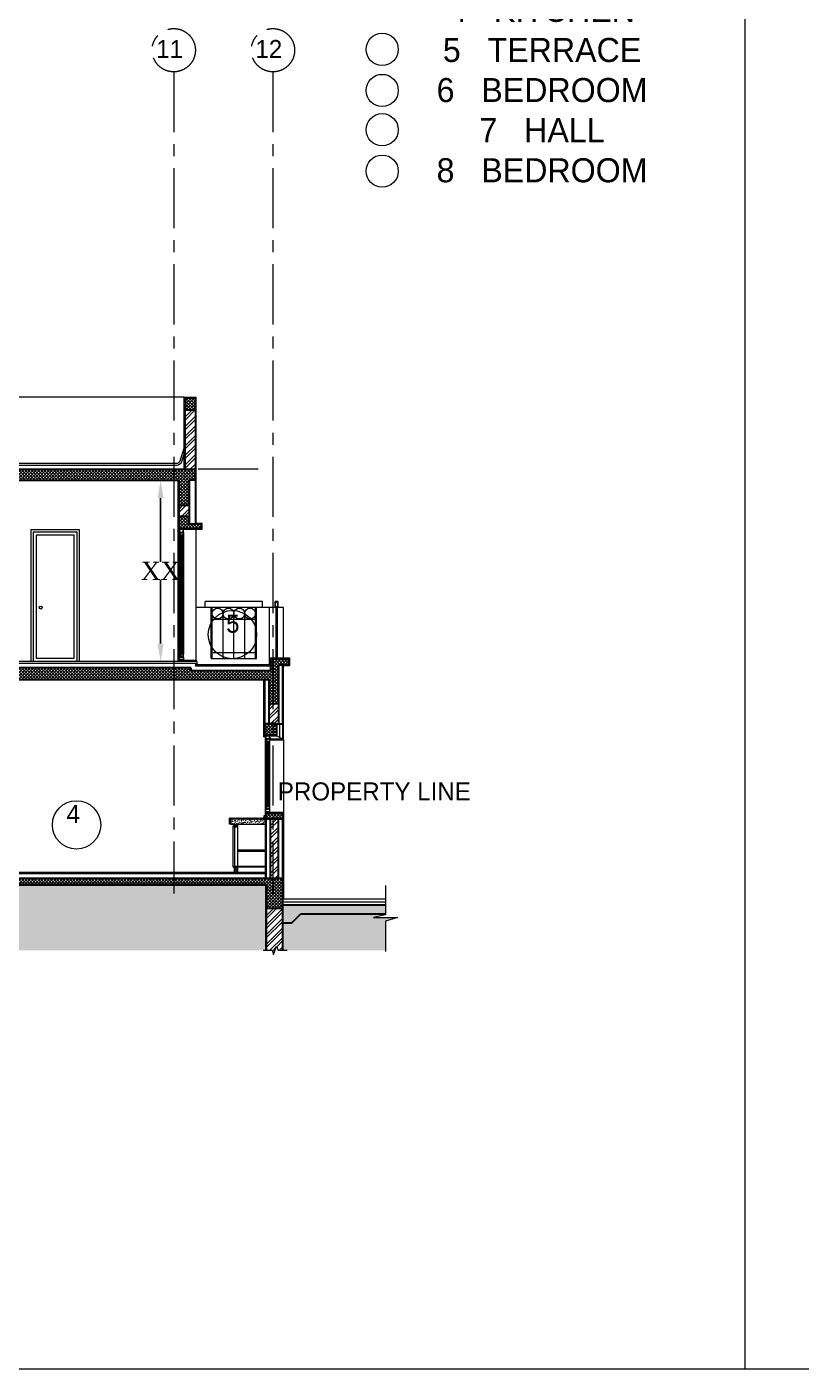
# Model space of a CAD drawing. Header units: millimetres. Extents: x -9083 to 924194, y -232449 to 321637.
# Drawn here: x 41810 to 48248, y -232449 to -221289 of the extents above; entities that cross this region are included whole.
import ezdxf

# ---------------------------------------------------------------- set-up
doc = ezdxf.new("R2010")
doc.units = ezdxf.units.MM
doc.header["$LTSCALE"] = 400
doc.header["$MEASUREMENT"] = 0
doc.header["$PDMODE"] = 3
doc.linetypes.add('CENTER', pattern=[2, 1.25, -0.25, 0.25, -0.25])
doc.linetypes.add('CENTERX2', pattern=[4, 2.5, -0.5, 0.5, -0.5])
doc.layers.get('Defpoints').update_dxf_attribs({"color": 8, "lineweight": 5})
doc.layers.add('AXIES', color=7, linetype='CENTER', lineweight=0, true_color=0x949596)
for name, color, linetype, lineweight in [('ELEVATION 04', 1, 'Continuous', 9), ('FINISH', 3, 'Continuous', 9), ('FURNITURE', 1, 'Continuous', 5), ('GENERAL TEXT', 4, 'Continuous', 5), ('HATCH', 15, 'Continuous', 0), ('LEVELS', 251, 'Continuous', 5), ('ROOMS DIMENSION', 3, 'Continuous', 5), ('STAIR', 1, 'Continuous', 5), ('WALL ELEVATION', 3, 'Continuous', 9), ('WALL PROPOSED', 255, 'Continuous', 30), ('WINDOWS', 5, 'Continuous', 5)]:
    doc.layers.add(name, color=color, linetype=linetype, lineweight=lineweight)
doc.styles.add('ROMAN', font='times.ttf')
doc.styles.get("Standard").update_dxf_attribs({"font": 'GOTHIC.TTF', "height": 220})
doc.dimstyles.new('ELEV DIM', dxfattribs={"dimtxt": 150, "dimasz": 150, "dimexe": 0.06, "dimexo": 0.06, "dimgap": 0.03, "dimtad": 1, "dimtih": 1, "dimtoh": 1, "dimdec": 0, "dimlfac": 0.1, "dimzin": 13, "dimdsep": 46, "dimtxsty": 'ROMAN', "dimcen": 0.09, "dimdle": 0.06, "dimse1": 1, "dimse2": 1, "dimclrd": 256, "dimclre": 256, "dimclrt": 3, "dimadec": 0, "dimazin": 0, "dimtfac": 1, "dimtdec": 0, "dimtix": 1, "dimtmove": 2, "dimatfit": 3, "dimfxl": 0.06, "dimtolj": 1, "dimtzin": 0, "dimarcsym": 0})
pattern_1 = [(45, (-70624.59, -379728.64), (-13.2582521, 13.2582521), []), (135, (-70624.59, -379728.64), (-13.2582521, -13.2582521), [])]
pattern_2 = [(45, (-70624.59, -379728.64), (-39.774756, 39.774756), []), (45, (-70598.074, -379728.64), (-39.774756, 39.774756), [])]

# ---------------------------------------------------------------- blocks, each defined once
blk = doc.blocks.new('A$C977231d2')
at = {"layer": 'Defpoints'}
blk.add_lwpolyline([(-120, 0), (-823, 0), (-823, 576), (-120, 576)], close=True, dxfattribs=at)
blk = doc.blocks.new('*D83')
at = {"layer": 'Defpoints', "color": 0, "transparency": 16777216}
for p in [(42922, -225057), (42922, -225057), (42613, -226567)]:
    blk.add_point(p, dxfattribs=at)
at = {"layer": 'ROOMS DIMENSION', "lineweight": -2, "transparency": 16777216}
for p, q in [((42922, -225207), (42922, -225737)), ((42922, -226417), (42922, -225887))]:
    blk.add_line(p, q, dxfattribs=at)
at = {"layer": 'ROOMS DIMENSION', "transparency": 16777216}
for points in [[(42897, -225207), (42947, -225207), (42922, -225057)], [(42897, -226417), (42947, -226417), (42922, -226567)]]:
    blk.add_solid(points, dxfattribs=at)
at = {"layer": 'ROOMS DIMENSION', "color": 3, "transparency": 16777216, "insert": (42922, -225812), "char_height": 150, "attachment_point": 5, "style": 'ROMAN'}
blk.add_mtext('\\A1;XX', dxfattribs=at)

msp = doc.modelspace()

# ---------------------------------------------------------------- hatches: boundary and pattern name
at = {"layer": 'HATCH', "lineweight": 0}
h = msp.add_hatch(dxfattribs=at)
h.set_pattern_fill('ANSI37', color=256, scale=150)
h.set_pattern_definition([(45, (37506.156, -227342.296), (-13.25825, 13.25825), []), (135, (37506.156, -227342.296), (-13.25825, -13.25825), [])])
h.paths.add_polyline_path([(37536.06831, -227292.06526), (37451.06831, -227292.06526), (37451.06831, -227392.06526), (37536.06831, -227392.06526)])
h.paths.add_polyline_path([(34386.06831, -226124.56526), (34301.06831, -226124.56526), (34301.06831, -226224.56526), (34386.06831, -226224.56526)])
h.paths.add_polyline_path([(35286.06831, -224374.56526), (35201.06831, -224374.56526), (35201.06831, -224474.56526), (35286.06831, -224474.56526)])
h.paths.add_polyline_path([(43211.06831, -224374.56526), (43126.06831, -224374.56526), (43126.06831, -224474.56526), (43211.06831, -224474.56526)])
h.paths.add_polyline_path([(43261.06831, -225424.56526), (43161.06831, -225424.56526), (43161.06831, -225359.56526), (43076.06831, -225359.56526), (43076.06831, -225459.56526), (43261.06831, -225459.56526)])
h.paths.add_polyline_path([(34301.06831, -226717.06526), (34351.06831, -226717.06526), (34351.06831, -226917.06526), (34436.06831, -226917.06526), (34436.06831, -226717.06526), (38551.06831, -226717.06526), (38551.06831, -226917.06526), (38636.06831, -226917.06526), (38636.06831, -226617.06526), (34301.06831, -226617.06526)])
h.paths.add_polyline_path([(39851.06831, -226717.06526), (43821.06831, -226717.06526), (43821.06831, -226917.06526), (43901.06831, -226917.06526), (43901.06831, -226592.06526), (43986.06831, -226592.06526), (43986.06831, -226542.06526), (43836.06831, -226542.06526), (43836.06831, -226642.06526), (43173.56831, -226642.06526), (43173.56831, -226617.06526), (39851.06831, -226617.06526)])
h.paths.add_polyline_path([(35201.06831, -225057.06526), (35251.06831, -225057.06526), (35251.06831, -225267.06526), (35336.06831, -225267.06526), (35336.06831, -225057.06526), (43076.06831, -225057.06526), (43076.06831, -225267.06526), (43161.06831, -225267.06526), (43161.06831, -225057.06526), (43211.06831, -225057.06526), (43211.06831, -224967.06526), (35201.06831, -224967.06526)])
h = msp.add_hatch(dxfattribs=at)
h.set_pattern_fill('ANSI32', color=256, scale=150)
h.set_pattern_definition(pattern_2)
h.paths.add_polyline_path([(43211.06831, -224474.56526), (43126.06831, -224474.56526), (43126.06831, -224967.06526), (43211.06831, -224967.06526)])
h.paths.add_polyline_path([(43076.06831, -225359.56526), (43161.06831, -225359.56526), (43161.06831, -225267.06526), (43076.06831, -225267.06526)])
h.paths.add_polyline_path([(35336.06831, -225267.06526), (35251.06831, -225267.06526), (35251.06831, -225424.56526), (35151.06831, -225424.56526), (35151.06831, -225459.56526), (35336.06831, -225459.56526)])
h.paths.add_polyline_path([(35286.06831, -224474.56526), (35201.06831, -224474.56526), (35201.06831, -224967.06526), (35286.06831, -224967.06526)])
h = msp.add_hatch(dxfattribs=at)
h.set_pattern_fill('ANSI32', color=256, scale=150)
h.set_pattern_definition(pattern_2)
h.paths.add_polyline_path([(43901.06831, -226917.06526), (43821.06831, -226917.06526), (43821.06831, -227084.56526), (43901.06831, -227084.56526)])
h = msp.add_hatch(dxfattribs=at)
h.set_pattern_fill('ANSI37', color=256, scale=150)
h.set_pattern_definition([(45, (34338.366, -228131.648), (-13.258252, 13.258252), []), (135, (34338.366, -228131.648), (-13.258252, -13.258252), [])])
h.paths.add_polyline_path([(34436.06831, -228099.56526), (34196.06831, -228099.56526), (34196.06831, -228149.56526), (34436.06831, -228149.56526)])
h.paths.add_polyline_path([(34436.06831, -227109.56526), (34351.06831, -227109.56526), (34351.06831, -227174.56526), (34251.06831, -227174.56526), (34251.06831, -227209.56526), (34436.06831, -227209.56526)])
h.paths.add_polyline_path([(34436.06831, -228417.06526), (37451.06831, -228417.06526), (37451.06831, -228617.06526), (37536.06831, -228617.06526), (37536.06831, -228417.06526), (38551.06831, -228417.06526), (38551.06831, -228617.06526), (38636.06831, -228617.06526), (38636.06831, -228417.06526), (40851.06831, -228417.06526), (40851.06831, -228617.06526), (40936.06831, -228617.06526), (40936.06831, -228417.06526), (40943.56831, -228417.06526), (43801.06831, -228417.06526), (43801.06831, -228617.06526), (43936.06831, -228617.06526), (43936.06831, -228367.06526), (34286.06831, -228367.06526), (34286.06831, -228617.06526), (34436.06831, -228617.06526)])
h = msp.add_hatch(dxfattribs=at)
h.set_pattern_fill('ANSI37', color=256, scale=150)
h.set_pattern_definition(pattern_1)
h.paths.add_polyline_path([(43786.06831, -227184.56526), (43886.06831, -227184.56526), (43886.06831, -227084.56526), (43786.06831, -227084.56526)])
h = msp.add_hatch(dxfattribs=at)
h.set_pattern_fill('ANSI32', color=256, scale=150)
h.set_pattern_definition([(45, (43903.48, -228735.614), (-39.7748, 39.7748), []), (45, (43929.994, -228735.614), (-39.7748, 39.7748), [])])
h.paths.add_polyline_path([(43936.06831, -228617.06526), (43801.03023, -228617.06526), (43801.03023, -228967.06526), (43848.95707, -228967.06526), (43861.45707, -229001.40873), (43886.45707, -228932.72179), (43898.95707, -228967.06526), (43936.06831, -228967.06526)])
h.paths.add_polyline_path([(43836.06831, -228367.06526), (43901.06831, -228367.06526), (43901.06831, -227874.56526), (43836.06831, -227874.56526)])
h = msp.add_hatch(dxfattribs=at)
h.set_pattern_fill('ANSI37', color=256, scale=150)
h.set_pattern_definition(pattern_1)
h.paths.add_polyline_path([(43936.06831, -227824.56526), (43801.06831, -227824.56526), (43801.06831, -227874.56526), (43936.06831, -227874.56526)])
h = msp.add_hatch(dxfattribs=at)
h.set_pattern_fill('EARTH', color=256, scale=250)
h.set_pattern_definition([(135, (22952.84, -228967.07), (-157.1545, 5e-14), [111.125, -111.125]), (135, (22923.38, -228996.53), (-157.1545, 5e-14), [111.125, -111.125]), (135, (22893.91, -229026), (-157.1545, 5e-14), [111.125, -111.125]), (225, (22874.27, -229026), (-5e-14, -157.1545), [111.125, -111.125]), (225, (22844.8, -228996.53), (-5e-14, -157.1545), [111.125, -111.125]), (225, (22815.33, -228967.07), (-5e-14, -157.1545), [111.125, -111.125])])
h.paths.add_polyline_path([(34443.56831, -228424.56526), (37443.56831, -228424.56526), (37443.56831, -228967.06526), (34443.56831, -228967.06526)])
h.paths.add_polyline_path([(37543.56831, -228967.06526), (38543.56831, -228967.06526), (38543.56831, -228424.56526), (37543.56831, -228424.56526)])
h.paths.add_polyline_path([(38643.56831, -228424.56526), (40843.56831, -228424.56526), (40843.56831, -228967.06526), (38643.56831, -228967.06526)])
h.paths.add_polyline_path([(40943.56831, -228967.06526), (43793.56831, -228967.06526), (43793.56831, -228424.56526), (40943.56831, -228424.56526)])
h.paths.add_polyline_path([(44791.41296, -228967.06526), (44791.41296, -228724.93961), (44891.68725, -228693.75008), (44691.13866, -228693.75008), (44791.41296, -228671.88866), (44791.41296, -228667.07079), (44086.06831, -228667.07079), (44011.06831, -228742.07079), (43936.06831, -228742.07079), (43936.06831, -228967.06526)])
h = msp.add_hatch(dxfattribs=at)
h.set_pattern_fill('AR-CONC', color=256, scale=5)
h.set_pattern_definition([(50, (-101364.05, -393578.907), (35.863009, -3.1376067), [3.75, -41.25]), (355, (-101364.05, -393578.907), (-6.9375667, 37.6096067), [3, -33]), (100.451444, (-101361.06, -393579.17), (28.9254423, 34.4719995), [3.1870096, -35.0571056]), (46.1842, (-101364.05, -393568.907), (53.3620665, -8.275964), [5.625, -61.875]), (96.635635, (-101359.603, -393569.597), (46.733097, 48.70593), [4.780517, -52.585688]), (351.184164, (-101364.05, -393568.907), (46.733097, 48.70593), [4.5, -49.5]), (21, (-101359.05, -393571.407), (29.8453526, -20.1309445), [3.75, -41.25]), (326, (-101359.05, -393571.407), (12.1657666, 36.257502), [3, -33]), (71.451445, (-101356.563, -393573.085), (42.011119, 16.1265576), [3.1870095, -35.0571056]), (37.5, (-101364.05, -393578.907), (0.6079928, 16.6446927), [0, -32.6, 0, -33.5, 0, -33.125]), (7.5, (-101364.05, -393578.907), (13.1534769, 19.7205856), [0, -19.1, 0, -31.85, 0, -12.625]), (327.5, (-101375.2, -393578.907), (26.6911218, -1.1277436), [0, -12.5, 0, -39, 0, -51.75]), (317.5, (-101380.2, -393578.907), (29.1593085, 5.005249), [0, -16.25, 0, -25.9, 0, -36.75])])
h.paths.add_polyline_path([(44791.41296, -228667.07079), (44791.41296, -228592.07079), (43936.06831, -228592.07079), (43936.06831, -228742.07079), (44011.06831, -228742.07079), (44086.06831, -228667.07079)])

# ---------------------------------------------------------------- linework, layer by layer
at = {"layer": 'AXIES', "linetype": 'CENTERX2', "lineweight": 0, "ltscale": 0.5}
for p, q in [((43031.19923, -221663.25237, -0.00048), (43031.19923, -228494.55744, -0.00048)), ((43856.19923, -221663.25237, -0.00048), (43856.19923, -228494.55744, -0.00048)), ((43733.4864, -224967.07079, 0.00192), (26711.54933, -224967.07079))]:
    msp.add_line(p, q, dxfattribs=at)
for centre in [(43031.19923, -221483.25237, -0.00048), (43856.19923, -221483.25237, -0.00048)]:
    msp.add_circle(centre, 180, dxfattribs=at)
at = {"layer": 'Defpoints'}
msp.add_lwpolyline([(24333.33333, -218974.20286), (47779.50929, -218974.20286), (47779.50929, -232449.41425), (24333.33333, -232449.41425)], close=True, dxfattribs=at)
at = {"layer": 'ELEVATION 04', "lineweight": 0}
for p, q in [((43118.56831, -224367.06526), (40292.81765, -224367.06526)), ((43293.56831, -226117.06526), (43293.56831, -226067.06526)), ((43768.56831, -226067.06526), (43293.56831, -226067.06526)), ((43768.56831, -226117.06526), (43768.56831, -226067.06526)), ((43943.56831, -226117.06526), (43218.56831, -226117.06526)), ((43343.56831, -226542.06526), (43343.56831, -226117.06526)), ((43718.56831, -226217.06526), (43343.56831, -226217.06526)), ((43351.06831, -226542.06526), (43351.06831, -226117.06526)), ((43441.06831, -226542.06526), (43441.06831, -226167.06526)), ((43531.06831, -226542.06526), (43531.06831, -226167.06526)), ((43621.06831, -226542.06526), (43621.06831, -226167.06526)), ((43711.06831, -226542.06526), (43711.06831, -226117.06526)), ((43718.56831, -226542.06526), (43718.56831, -226117.06526)), ((43828.56831, -226534.56526), (43828.56831, -226117.06526)), ((43943.56831, -226534.56526), (43943.56831, -226117.06526)), ((43343.56831, -226492.06526), (43718.56831, -226492.06526)), ((43343.56831, -226542.06526), (43718.56831, -226542.06526))]:
    msp.add_line(p, q, dxfattribs=at)
msp.add_lwpolyline([(41844.73511, -226567.06526), (41844.73511, -225467.06526), (42244.73511, -225467.06526), (42244.73511, -226567.06526)], dxfattribs=at)
for points in [[(41864.73511, -225487.06526), (42224.73511, -225487.06526), (42224.73511, -226567.06526), (41864.73511, -226567.06526)], [(41889.73511, -225512.06526), (42199.73511, -225512.06526), (42199.73511, -226542.06526), (41889.73511, -226542.06526)]]:
    msp.add_lwpolyline(points, close=True, dxfattribs=at)
for centre, radius in [((41925.81471, -226117.06526), 12.5), ((43396.06831, -226167.06526), 45), ((43486.06831, -226167.06526), 45), ((43576.06831, -226167.06526), 45), ((43666.06831, -226167.06526), 45)]:
    msp.add_circle(centre, radius, dxfattribs=at)
at = {"layer": 'FINISH', "lineweight": 0, "ltscale": 20}
for p, q in [((43118.56831, -224967.06526), (43118.56831, -224367.06526)), ((43118.56831, -224367.06526), (43218.56831, -224367.06526)), ((43218.56831, -225417.06526), (43218.56831, -224367.06526)), ((43218.56831, -225417.06526), (43218.56831, -224367.06526)), ((35355.07405, -224931.94753), (43057.06257, -224931.94753)), ((35358.27994, -224917.06526), (43053.85668, -224917.06526)), ((43068.56831, -225467.06526), (43068.56831, -225057.06526)), ((43268.56831, -225417.06526), (43218.56831, -225417.06526)), ((43268.56831, -225467.06526), (43268.56831, -225417.06526)), ((43268.56831, -225467.06526), (43068.56831, -225467.06526)), ((43898.56831, -226067.06526), (43873.56831, -226067.06526)), ((43873.56831, -226117.06526), (43873.56831, -226067.06526)), ((43898.56831, -226117.06526), (43898.56831, -226067.06526)), ((43898.56831, -226117.06526), (43873.56831, -226117.06526)), ((43881.06831, -226117.06526), (43881.06831, -226534.56526)), ((43891.06831, -226117.06526), (43891.06831, -226534.56526)), ((43070.99955, -226554.56526), (43216.06831, -226554.56526)), ((43828.56831, -226534.56526), (43993.56831, -226534.56526)), ((43828.56831, -226592.06526), (43828.56831, -226534.56526)), ((43993.56831, -226534.56526), (43993.56831, -226599.56526)), ((43223.56831, -226567.06526), (39936.06831, -226567.06526)), ((39936.06831, -226579.56526), (43211.06831, -226579.56526)), ((43063.49955, -226567.06526), (43063.49955, -226562.06526)), ((43211.06831, -226579.56526), (43211.06831, -226604.56526)), ((43836.06831, -226604.56526), (43211.06831, -226604.56526)), ((43223.56831, -226567.06526), (43223.56831, -226562.06526)), ((43223.56831, -226567.06526), (43223.56831, -226592.06526)), ((43836.06831, -226592.06526), (43223.56831, -226592.06526)), ((43943.56831, -226599.56526), (43993.56831, -226599.56526)), ((43943.56831, -227217.06526), (43943.56831, -226599.56526)), ((43778.56831, -226717.06526), (43778.56831, -227192.06526)), ((43936.06831, -227084.56526), (43936.06831, -227209.56526)), ((43793.56831, -227192.06526), (43778.56831, -227192.06526)), ((43828.56831, -227209.56526), (43936.06831, -227209.56526)), ((43838.56831, -227217.06526), (43943.56831, -227217.06526)), ((43886.06831, -227184.56526), (43936.06831, -227209.56526)), ((43793.56831, -228367.06526), (43793.56831, -227817.06526)), ((43793.56831, -227817.06526), (43943.56831, -227817.06526)), ((43943.56831, -227817.06526), (43943.56831, -228542.06526)), ((40936.06831, -228317.06526), (43793.56831, -228317.06526)), ((40936.06831, -228329.56526), (43793.56831, -228329.56526)), ((40943.56831, -228424.56526), (43793.56831, -228424.56526)), ((43793.56831, -228424.56526), (43793.56831, -228967.06526)), ((44791.41296, -228542.07079), (43936.06831, -228542.07079)), ((44791.41296, -228567.07079), (43936.06831, -228567.07079))]:
    msp.add_line(p, q, dxfattribs=at)
for points in [[(43053.85668, -224917.06526), (43053.85668, -224917.06526, 0.2839519344), (43085.15426, -224897.73246), (43118.56831, -224792.06526)], [(43057.06257, -224931.94753), (43057.06257, -224931.94753, 0.2739280342), (43099.13053, -224903.28503), (43118.56831, -224841.81577)]]:
    msp.add_lwpolyline(points, format="xyb", dxfattribs=at)
msp.add_lwpolyline([(43878.56831, -226072.06526), (43893.56831, -226072.06526), (43893.56831, -226112.06526), (43878.56831, -226112.06526)], close=True, dxfattribs=at)
for points in [[(43223.56831, -226567.06526), (43063.49955, -226567.06526)], [(43911.06831, -227084.56526), (43911.06831, -227197.06526)]]:
    msp.add_lwpolyline(points, dxfattribs=at)
for centre, start, end in [((43070.99955, -226562.06526), 90, 180), ((43216.06831, -226562.06526), 0, 90)]:
    msp.add_arc(centre, 7.5, start, end, dxfattribs=at)
at = {"layer": 'FURNITURE', "lineweight": 0}
for p, q in [((43495.18528, -227917.06526), (43495.18528, -227867.06526)), ((43495.18528, -227867.06526), (43771.06831, -227867.06526)), ((43505.18528, -227877.89642), (43495.18528, -227867.89642)), ((43505.18528, -227882.31584), (43495.18528, -227872.31584)), ((43505.18528, -227886.73526), (43495.18528, -227876.73526)), ((43505.18528, -227891.15468), (43495.18528, -227881.15468)), ((43505.18528, -227895.57409), (43495.18528, -227885.57409)), ((43505.18528, -227899.99351), (43495.18528, -227889.99351)), ((43505.18528, -227904.41293), (43495.18528, -227894.41293)), ((43508.77354, -227877.06526), (43498.77354, -227867.06526)), ((43513.19295, -227877.06526), (43503.19295, -227867.06526)), ((43504.05434, -227888.38121, 0), (43503.56831, -227888.19464, 0)), ((43504.05415, -227888.3811, 0), (43503.56831, -227888.7088, 0)), ((43505.18528, -227877.06526), (43505.18528, -227917.06526)), ((43793.56831, -227877.06526), (43505.18528, -227877.06526)), ((43505.49891, -227898.33399, 0), (43505.78797, -227896.76692, 0)), ((43506.8356, -227897.63045, 0), (43505.63037, -227896.19412, 0)), ((43517.61237, -227877.06526), (43507.61237, -227867.06526)), ((43510.3044, -227878.82543, 0), (43508.81011, -227878.95617, 0)), ((43508.96768, -227879.52918, 0), (43509.25674, -227877.96211, 0)), ((43510.30438, -227878.82565, 0), (43509.09915, -227877.38932, 0)), ((43522.03179, -227877.06526), (43512.03179, -227867.06526)), ((43526.45121, -227877.06526), (43516.45121, -227867.06526)), ((43518.97702, -227878.31574, 0), (43517.22656, -227877.6438, 0)), ((43517.89268, -227879.72514, 0), (43517.38577, -227878.21441, 0)), ((43518.97682, -227878.31563, 0), (43517.73327, -227879.15442, 0)), ((43520.28171, -227893.66292, 0), (43518.0583, -227894.00775, 0)), ((43518.22496, -227894.45331, 0), (43518.50117, -227892.07907, 0)), ((43520.28176, -227893.66313, 0), (43518.33455, -227891.63372, 0)), ((43530.87062, -227877.06526), (43520.87062, -227867.06526)), ((43524.76712, -227896.06143, 0), (43523.27283, -227896.19217, 0)), ((43525.0599, -227896.44449, 0), (43523.30944, -227895.77255, 0)), ((43523.43041, -227896.76517, 0), (43523.71948, -227895.1981, 0)), ((43523.97557, -227897.85389, 0), (43523.46866, -227896.34316, 0)), ((43524.7671, -227896.06165, 0), (43523.56188, -227894.62532, 0)), ((43525.05971, -227896.44438, 0), (43523.81615, -227897.28317, 0)), ((43535.29004, -227877.06526), (43525.29004, -227867.06526)), ((43528.23591, -227877.25663, 0), (43526.74162, -227877.38736, 0)), ((43526.89918, -227877.96036, 0), (43527.06429, -227877.06526, 0)), ((43528.23589, -227877.25685, 0), (43528.07512, -227877.06526, 0)), ((43539.70946, -227877.06526), (43529.70946, -227867.06526)), ((43544.12888, -227877.06526), (43534.12888, -227867.06526)), ((43539.98258, -227886.37902, 0), (43538.23212, -227885.70708, 0)), ((43538.89824, -227887.7884, 0), (43538.39133, -227886.27768, 0)), ((43548.54829, -227877.06526), (43538.54829, -227867.06526)), ((43539.98238, -227886.37891, 0), (43538.73883, -227887.2177, 0)), ((43542.69863, -227894.49263, 0), (43541.20434, -227894.62336, 0)), ((43541.36191, -227895.19635, 0), (43541.65098, -227893.62929, 0)), ((43542.69861, -227894.49285, 0), (43541.49338, -227893.05651, 0)), ((43552.96771, -227877.06526), (43542.96771, -227867.06526)), ((43546.96274, -227889.52494, 0), (43544.73932, -227889.86977, 0)), ((43544.90599, -227890.31532, 0), (43545.18219, -227887.94107, 0)), ((43546.96279, -227889.52515, 0), (43545.01557, -227887.49574, 0)), ((43557.38713, -227877.06526), (43547.38713, -227867.06526)), ((43561.80654, -227877.06526), (43551.80654, -227867.06526)), ((43553.82091, -227877.72292, 0), (43553.60024, -227877.06526, 0)), ((43553.79043, -227877.06526, 0), (43553.6615, -227877.15223, 0)), ((43566.22596, -227877.06526), (43556.22596, -227867.06526)), ((43560.63013, -227892.92383, 0), (43559.13584, -227893.05456, 0)), ((43560.98814, -227894.4423, 0), (43559.23767, -227893.77036, 0)), ((43559.29342, -227893.62754, 0), (43559.58248, -227892.06047, 0)), ((43559.90381, -227895.85167, 0), (43559.3969, -227894.34094, 0)), ((43560.63011, -227892.92404, 0), (43559.42488, -227891.48771, 0)), ((43560.98794, -227894.44219, 0), (43559.74439, -227895.28098, 0)), ((43570.64538, -227877.06526), (43560.64538, -227867.06526)), ((43575.0648, -227877.06526), (43565.0648, -227867.06526)), ((43579.48421, -227877.06526), (43569.48421, -227867.06526)), ((43573.64377, -227885.38697, 0), (43571.42035, -227885.7318, 0)), ((43571.58701, -227886.17733, 0), (43571.86321, -227883.80308, 0)), ((43573.64381, -227885.38718, 0), (43571.6966, -227883.35777, 0)), ((43583.90363, -227877.06526), (43573.90363, -227867.06526)), ((43575.91081, -227884.37683, 0), (43574.16035, -227883.70489, 0)), ((43574.82648, -227885.78618, 0), (43574.31957, -227884.27545, 0)), ((43575.91062, -227884.37672, 0), (43574.66706, -227885.2155, 0)), ((43578.56164, -227891.35502, 0), (43577.06735, -227891.48576, 0)), ((43577.22492, -227892.05872, 0), (43577.51398, -227890.49165, 0)), ((43578.56162, -227891.35524, 0), (43577.35639, -227889.91891, 0)), ((43588.32305, -227877.06526), (43578.32305, -227867.06526)), ((43592.74247, -227877.06526), (43582.74247, -227867.06526)), ((43597.16188, -227877.06526), (43587.16188, -227867.06526)), ((43601.5813, -227877.06526), (43591.5813, -227867.06526)), ((43596.49314, -227889.78622, 0), (43594.99885, -227889.91695, 0)), ((43595.15642, -227890.4899, 0), (43595.44549, -227888.92283, 0)), ((43596.91637, -227892.44011, 0), (43595.16591, -227891.76817, 0)), ((43596.49312, -227889.78644, 0), (43595.28789, -227888.3501, 0)), ((43595.83204, -227893.84945, 0), (43595.32513, -227892.33872, 0)), ((43596.91618, -227892.43999, 0), (43595.67262, -227893.27878, 0)), ((43606.00072, -227877.06526), (43596.00072, -227867.06526)), ((43600.32479, -227881.24899, 0), (43598.10137, -227881.59382, 0)), ((43598.26803, -227882.03934, 0), (43598.54424, -227879.66509, 0)), ((43600.32484, -227881.2492, 0), (43598.37763, -227879.21979, 0)), ((43610.42014, -227877.06526), (43600.42014, -227867.06526)), ((43614.83955, -227877.06526), (43604.83955, -227867.06526)), ((43619.25897, -227877.06526), (43609.25897, -227867.06526)), ((43611.83905, -227882.37463, 0), (43610.08859, -227881.70269, 0)), ((43610.75471, -227883.78396, 0), (43610.2478, -227882.27323, 0)), ((43611.83885, -227882.37452, 0), (43610.5953, -227883.21331, 0)), ((43614.42465, -227888.21742, 0), (43612.93036, -227888.34815, 0)), ((43613.08793, -227888.92108, 0), (43613.37699, -227887.35402, 0)), ((43614.42462, -227888.21763, 0), (43613.2194, -227886.7813, 0)), ((43623.67839, -227877.06526), (43613.67839, -227867.06526)), ((43628.09781, -227877.06526), (43618.09781, -227867.06526)), ((43632.51722, -227877.06526), (43622.51722, -227867.06526)), ((43627.00582, -227877.11102, 0), (43624.7824, -227877.45585, 0)), ((43624.94905, -227877.90134, 0), (43625.04632, -227877.06526, 0)), ((43636.93664, -227877.06526), (43626.93664, -227867.06526)), ((43627.00587, -227877.11123, 0), (43626.96176, -227877.06526, 0)), ((43632.35615, -227886.64861, 0), (43630.86186, -227886.77935, 0)), ((43631.01943, -227887.35227, 0), (43631.30849, -227885.7852, 0)), ((43632.84461, -227890.43791, 0), (43631.09415, -227889.76597, 0)), ((43632.35613, -227886.64883, 0), (43631.1509, -227885.2125, 0)), ((43631.76027, -227891.84722, 0), (43631.25337, -227890.33649, 0)), ((43641.35606, -227877.06526), (43631.35606, -227867.06526)), ((43632.84441, -227890.4378, 0), (43631.60086, -227891.27659, 0)), ((43645.77547, -227877.06526), (43635.77547, -227867.06526)), ((43650.19489, -227877.06526), (43640.19489, -227867.06526)), ((43654.61431, -227877.06526), (43644.61431, -227867.06526)), ((43647.76729, -227880.37244, 0), (43646.01682, -227879.7005, 0)), ((43646.68294, -227881.78174, 0), (43646.17604, -227880.27101, 0)), ((43647.76709, -227880.37233, 0), (43646.52353, -227881.21112, 0)), ((43650.28766, -227885.07981, 0), (43648.79336, -227885.21054, 0)), ((43648.95093, -227885.78345, 0), (43649.24, -227884.21638, 0)), ((43659.03373, -227877.06526), (43649.03373, -227867.06526)), ((43650.28763, -227885.08003, 0), (43649.08241, -227883.64369, 0)), ((43663.45314, -227877.06526), (43653.45314, -227867.06526)), ((43667.87256, -227877.06526), (43657.87256, -227867.06526)), ((43672.29198, -227877.06526), (43662.29198, -227867.06526)), ((43676.7114, -227877.06526), (43666.7114, -227867.06526)), ((43668.21916, -227883.51101, 0), (43666.72487, -227883.64174, 0)), ((43666.88244, -227884.21463, 0), (43667.1715, -227882.64756, 0)), ((43668.21914, -227883.51122, 0), (43667.01391, -227882.07489, 0)), ((43668.77285, -227888.43572, 0), (43667.02238, -227887.76378, 0)), ((43667.68851, -227889.845, 0), (43667.1816, -227888.33427, 0)), ((43668.77265, -227888.43561, 0), (43667.52909, -227889.2744, 0)), ((43681.13081, -227877.06526), (43671.13081, -227867.06526)), ((43674.99664, -227898.1163, 0), (43675.27285, -227895.74205, 0)), ((43677.05344, -227897.32622, 0), (43675.10623, -227895.2968, 0)), ((43685.55023, -227877.06526), (43675.55023, -227867.06526)), ((43689.96965, -227877.06526), (43679.96965, -227867.06526)), ((43683.69552, -227878.37025, 0), (43681.94506, -227877.69831, 0)), ((43682.61118, -227879.77952, 0), (43682.10427, -227878.26879, 0)), ((43683.69533, -227878.37014, 0), (43682.45177, -227879.20892, 0)), ((43694.38907, -227877.06526), (43684.38907, -227867.06526)), ((43686.15067, -227881.9422, 0), (43684.65637, -227882.07294, 0)), ((43684.81394, -227882.64581, 0), (43685.103, -227881.07875, 0)), ((43686.15064, -227881.94242, 0), (43684.94542, -227880.50609, 0)), ((43689.77841, -227896.499, 0), (43688.02794, -227895.82706, 0)), ((43688.69407, -227897.90826, 0), (43688.18717, -227896.39754, 0)), ((43689.77821, -227896.49889, 0), (43688.53465, -227897.33768, 0)), ((43698.80848, -227877.06526), (43688.80848, -227867.06526)), ((43703.2279, -227877.06526), (43693.2279, -227867.06526)), ((43707.64732, -227877.06526), (43697.64732, -227867.06526)), ((43703.73442, -227893.18803, 0), (43701.511, -227893.53286, 0)), ((43701.67767, -227893.97831, 0), (43701.95387, -227891.60406, 0)), ((43703.73447, -227893.18824, 0), (43701.78725, -227891.15883, 0)), ((43712.06674, -227877.06526), (43702.06674, -227867.06526)), ((43704.08217, -227880.3734, 0), (43702.58788, -227880.50413, 0)), ((43702.74544, -227881.077, 0), (43703.03451, -227879.50993, 0)), ((43704.08215, -227880.37362, 0), (43702.87692, -227878.93728, 0)), ((43704.70108, -227886.43352, 0), (43702.95062, -227885.76159, 0)), ((43703.61674, -227887.84278, 0), (43703.10983, -227886.33205, 0)), ((43704.70089, -227886.43341, 0), (43703.45733, -227887.2722, 0)), ((43716.48615, -227877.06526), (43706.48615, -227867.06526)), ((43720.90557, -227877.06526), (43710.90557, -227867.06526)), ((43725.32499, -227877.06526), (43715.32499, -227867.06526)), ((43717.20818, -227898.31298, 0), (43717.49724, -227896.74592, 0)), ((43718.54487, -227897.60962, 0), (43717.33964, -227896.17328, 0)), ((43718.53941, -227877.7773, 0), (43718.3005, -227877.06526, 0)), ((43718.58974, -227877.06526, 0), (43718.38001, -227877.20673, 0)), ((43729.74441, -227877.06526), (43719.74441, -227867.06526)), ((43722.01367, -227878.8046, 0), (43720.51938, -227878.93533, 0)), ((43720.67695, -227879.50818, 0), (43720.96601, -227877.94111, 0)), ((43722.01365, -227878.80481, 0), (43720.80843, -227877.36848, 0)), ((43725.70664, -227894.4968, 0), (43723.95618, -227893.82486, 0)), ((43724.62231, -227895.90604, 0), (43724.1154, -227894.39531, 0)), ((43734.16382, -227877.06526), (43724.16382, -227867.06526)), ((43725.70645, -227894.49669, 0), (43724.46289, -227895.33548, 0)), ((43730.41545, -227889.05006, 0), (43728.19203, -227889.39489, 0)), ((43728.35869, -227889.84031, 0), (43728.63489, -227887.46607, 0)), ((43730.41549, -227889.05027, 0), (43728.46828, -227887.02085, 0)), ((43738.58324, -227877.06526), (43728.58324, -227867.06526)), ((43743.00266, -227877.06526), (43733.00266, -227867.06526)), ((43736.4764, -227896.0406, 0), (43734.9821, -227896.17133, 0)), ((43735.13968, -227896.74417, 0), (43735.42875, -227895.1771, 0)), ((43736.47637, -227896.04081, 0), (43735.27115, -227894.60448, 0)), ((43747.42207, -227877.06526), (43737.42207, -227867.06526)), ((43739.94518, -227877.23579, 0), (43738.45089, -227877.36653, 0)), ((43738.60845, -227877.93936, 0), (43738.76969, -227877.06526, 0)), ((43740.62932, -227884.43133, 0), (43738.87885, -227883.75939, 0)), ((43739.54498, -227885.84056, 0), (43739.03807, -227884.32983, 0)), ((43740.62912, -227884.43122, 0), (43739.38556, -227885.27001, 0)), ((43739.94516, -227877.23601, 0), (43739.80188, -227877.06526, 0)), ((43751.84149, -227877.06526), (43741.84149, -227867.06526)), ((43756.26091, -227877.06526), (43746.26091, -227867.06526)), ((43760.68033, -227877.06526), (43750.68033, -227867.06526)), ((43754.4079, -227894.47179, 0), (43752.91361, -227894.60253, 0)), ((43753.07118, -227895.17535, 0), (43753.36025, -227893.60828, 0)), ((43754.40788, -227894.47201, 0), (43753.20265, -227893.03568, 0)), ((43757.09647, -227884.91208, 0), (43754.87305, -227885.25691, 0)), ((43755.03971, -227885.70232, 0), (43755.31592, -227883.32808, 0)), ((43765.09974, -227877.06526), (43755.09974, -227867.06526)), ((43757.09652, -227884.91229, 0), (43755.14931, -227882.88288, 0)), ((43769.51916, -227877.06526), (43759.51916, -227867.06526)), ((43761.63488, -227892.49461, 0), (43759.88441, -227891.82267, 0)), ((43760.55054, -227893.90382, 0), (43760.04363, -227892.39309, 0)), ((43761.63468, -227892.4945, 0), (43760.39112, -227893.33329, 0)), ((43773.93858, -227877.06526), (43763.93858, -227867.06526)), ((43778.358, -227877.06526), (43768.358, -227867.06526)), ((43772.33941, -227892.90299, 0), (43770.84511, -227893.03372, 0)), ((43771.00269, -227893.60653, 0), (43771.29175, -227892.03947, 0)), ((43772.33938, -227892.90321, 0), (43771.13416, -227891.46687, 0)), ((43782.77741, -227877.06526), (43772.67387, -227866.96172)), ((43776.55755, -227882.42914, 0), (43774.80709, -227881.7572, 0)), ((43775.47321, -227883.83834, 0), (43774.9663, -227882.32761, 0)), ((43776.55736, -227882.42903, 0), (43775.3138, -227883.26782, 0)), ((43787.19683, -227877.06526), (43776.12733, -227865.99576)), ((43791.61625, -227877.06526), (43778.87706, -227864.32607)), ((43793.56831, -227874.5979), (43781.0543, -227862.0839)), ((43783.7775, -227880.77411, 0), (43781.55408, -227881.11894, 0)), ((43781.72073, -227881.56433, 0), (43781.99694, -227879.19009, 0)), ((43783.77755, -227880.77432, 0), (43781.83033, -227878.7449, 0)), ((43793.56831, -227870.17849), (43782.65222, -227859.26239)), ((43793.56831, -227865.75907), (43783.51607, -227855.70683)), ((43783.56831, -227854.56526), (43783.56831, -227846.71828)), ((43783.56831, -227846.71828), (43793.56831, -227846.71828)), ((43793.56831, -227856.92023), (43783.56831, -227846.92023)), ((43793.56831, -227861.33965), (43783.56831, -227851.33965)), ((43793.56831, -227852.50082), (43787.78577, -227846.71828)), ((43790.27091, -227891.33419, 0), (43788.77662, -227891.46492, 0)), ((43788.93419, -227892.03771, 0), (43789.22325, -227890.47065, 0)), ((43790.27089, -227891.3344, 0), (43789.06566, -227889.89807, 0)), ((43793.56831, -227848.0814), (43792.20519, -227846.71828)), ((43793.56831, -227846.71828), (43793.56831, -227877.06526)), ((43505.18528, -227908.83235), (43495.18528, -227898.83235)), ((43505.18528, -227913.25176), (43495.18528, -227903.25176)), ((43504.57936, -227917.06526), (43495.18528, -227907.67118)), ((43500.15994, -227917.06526), (43495.18528, -227912.0906)), ((43495.74053, -227917.06526), (43495.18528, -227916.51002)), ((43535.18528, -227917.06526), (43495.18528, -227917.06526)), ((43505.18528, -227917.06526), (43793.56831, -227917.06526)), ((43506.83562, -227897.63024, 0), (43505.34133, -227897.76097, 0)), ((43510.13723, -227906.50996, 0), (43508.38676, -227905.83802, 0)), ((43509.0529, -227907.91937, 0), (43508.546, -227906.40864, 0)), ((43510.13703, -227906.50985, 0), (43508.89347, -227907.34864, 0)), ((43521.29834, -227914.86624, 0), (43519.80405, -227914.99697, 0)), ((43519.96164, -227915.56998, 0), (43520.25071, -227914.00291, 0)), ((43521.29832, -227914.86645, 0), (43520.09309, -227913.43012, 0)), ((43525.18528, -228277.06526), (43525.18528, -227932.06526)), ((43525.18528, -227932.06526), (43535.18528, -227932.06526)), ((43531.14279, -227914.57324, 0), (43529.39232, -227913.9013, 0)), ((43530.05847, -227915.98263, 0), (43529.55156, -227914.47191, 0)), ((43531.14259, -227914.57313, 0), (43529.89903, -227915.41192, 0)), ((43535.18528, -227942.06526), (43560.18528, -227917.06526)), ((43560.18528, -227942.06526), (43535.18528, -227917.06526)), ((43535.18528, -227917.06526), (43560.18528, -227917.06526)), ((43535.18528, -227942.06526), (43535.18528, -227917.06526)), ((43535.18528, -227932.06526), (43535.18528, -227917.06526)), ((43535.18528, -227932.06526), (43535.18528, -228277.06526)), ((43560.18528, -227942.06526), (43535.18528, -227942.06526)), ((43539.22985, -227913.29743, 0), (43537.73555, -227913.42817, 0)), ((43537.89315, -227914.00116, 0), (43538.18221, -227912.43409, 0)), ((43539.22982, -227913.29765, 0), (43538.0246, -227911.86132, 0)), ((43542.73599, -227917.06526, 0), (43541.7011, -227915.98668, 0)), ((43541.79407, -227917.06526, 0), (43541.86774, -227916.43201, 0)), ((43546.06546, -227904.50777, 0), (43544.315, -227903.83583, 0)), ((43544.98114, -227905.91715, 0), (43544.47423, -227904.40642, 0)), ((43546.06527, -227904.50766, 0), (43544.82171, -227905.34645, 0)), ((43557.16135, -227911.72863, 0), (43555.66706, -227911.85936, 0)), ((43555.82465, -227912.43234, 0), (43556.11371, -227910.86527, 0)), ((43557.16133, -227911.72885, 0), (43555.9561, -227910.29251, 0)), ((43560.18528, -227917.06526), (43560.18528, -227939.18057)), ((43560.18528, -227917.06526), (43560.18528, -227942.06526)), ((43560.18528, -227942.06526), (43560.18528, -228267.06526)), ((43567.07102, -227912.57105, 0), (43565.32056, -227911.89911, 0)), ((43565.9867, -227913.98041, 0), (43565.4798, -227912.46968, 0)), ((43567.07083, -227912.57094, 0), (43565.82727, -227913.40973, 0)), ((43570.32929, -227913.87791, 0), (43568.10587, -227914.22274, 0)), ((43568.27255, -227914.66827, 0), (43568.54876, -227912.29402, 0)), ((43570.32934, -227913.87812, 0), (43568.38212, -227911.84871, 0)), ((43575.09286, -227910.15983, 0), (43573.59856, -227910.29056, 0)), ((43573.75615, -227910.86352, 0), (43574.04522, -227909.29646, 0)), ((43575.09283, -227910.16004, 0), (43573.88761, -227908.72371, 0)), ((43581.9937, -227902.50558, 0), (43580.24323, -227901.83364, 0)), ((43580.90937, -227903.91493, 0), (43580.40246, -227902.4042, 0)), ((43581.9935, -227902.50547, 0), (43580.74995, -227903.34426, 0)), ((43593.02436, -227908.59102, 0), (43591.53007, -227908.72176, 0)), ((43591.68766, -227909.29471, 0), (43591.97672, -227907.72764, 0)), ((43593.02434, -227908.59124, 0), (43591.81911, -227907.15491, 0)), ((43597.01032, -227909.73993, 0), (43594.7869, -227910.08476, 0)), ((43594.95358, -227910.53027, 0), (43595.22978, -227908.15603, 0)), ((43597.01036, -227909.74014, 0), (43595.06315, -227907.71073, 0)), ((43602.99926, -227910.56886, 0), (43601.24879, -227909.89692, 0)), ((43601.91494, -227911.97819, 0), (43601.40803, -227910.46746, 0)), ((43602.99906, -227910.56875, 0), (43601.7555, -227911.40753, 0)), ((43610.95586, -227907.02222, 0), (43609.46157, -227907.15295, 0)), ((43609.61916, -227907.72589, 0), (43609.90822, -227906.15882, 0)), ((43610.95584, -227907.02244, 0), (43609.75061, -227905.5861, 0)), ((43617.92193, -227900.50338, 0), (43616.17147, -227899.83144, 0)), ((43616.83761, -227901.91271, 0), (43616.3307, -227900.40198, 0)), ((43617.92174, -227900.50327, 0), (43616.67818, -227901.34206, 0)), ((43623.69134, -227905.60196, 0), (43621.46792, -227905.94679, 0)), ((43621.6346, -227906.39228, 0), (43621.9108, -227904.01804, 0)), ((43623.69139, -227905.60217, 0), (43621.74418, -227903.57275, 0)), ((43628.88737, -227905.45342, 0), (43627.39308, -227905.58415, 0)), ((43627.55066, -227906.15707, 0), (43627.83973, -227904.59, 0)), ((43628.88735, -227905.45363, 0), (43627.68212, -227904.0173, 0)), ((43638.92749, -227908.56666, 0), (43637.17703, -227907.89472, 0)), ((43637.84317, -227909.97597, 0), (43637.33626, -227908.46524, 0)), ((43638.9273, -227908.56655, 0), (43637.68374, -227909.40534, 0)), ((43646.81887, -227903.88461, 0), (43645.32458, -227904.01535, 0)), ((43645.48217, -227904.58825, 0), (43645.77123, -227903.02119, 0)), ((43646.81885, -227903.88483, 0), (43645.61362, -227902.4485, 0)), ((43650.37237, -227901.46398, 0), (43648.14895, -227901.80881, 0)), ((43648.31562, -227902.25429, 0), (43648.59183, -227899.88005, 0)), ((43650.37241, -227901.46419, 0), (43648.4252, -227899.43478, 0)), ((43653.85017, -227898.50119, 0), (43652.09971, -227897.82925, 0)), ((43652.76584, -227899.91049, 0), (43652.25893, -227898.39976, 0)), ((43653.84997, -227898.50108, 0), (43652.60642, -227899.33987, 0)), ((43659.93305, -227916.62994, 0), (43658.18259, -227915.958, 0)), ((43658.52193, -227917.06526, 0), (43658.34183, -227916.5285, 0)), ((43659.93286, -227916.62983, 0), (43659.28731, -227917.06526, 0)), ((43664.75038, -227902.31581, 0), (43663.25609, -227902.44654, 0)), ((43663.41367, -227903.01944, 0), (43663.70273, -227901.45237, 0)), ((43664.75036, -227902.31603, 0), (43663.54513, -227900.87969, 0)), ((43674.85573, -227906.56447, 0), (43673.10527, -227905.89253, 0)), ((43673.77141, -227907.97375, 0), (43673.2645, -227906.46302, 0)), ((43674.85553, -227906.56436, 0), (43673.61198, -227907.40315, 0)), ((43677.05339, -227897.32601, 0), (43674.82998, -227897.67084, 0)), ((43682.68188, -227900.74701, 0), (43681.18759, -227900.87774, 0)), ((43681.34517, -227901.45062, 0), (43681.63424, -227899.88355, 0)), ((43682.68186, -227900.74722, 0), (43681.47663, -227899.31089, 0)), ((43695.86129, -227914.62775, 0), (43694.11083, -227913.95581, 0)), ((43694.77697, -227916.03701, 0), (43694.27006, -227914.52628, 0)), ((43695.86109, -227914.62764, 0), (43694.61754, -227915.46643, 0)), ((43696.37432, -227917.06526, 0), (43695.93935, -227916.54689, 0)), ((43700.61339, -227899.1782, 0), (43699.11909, -227899.30894, 0)), ((43699.27667, -227899.8818, 0), (43699.56574, -227898.31473, 0)), ((43700.61336, -227899.17842, 0), (43699.40814, -227897.74209, 0)), ((43710.78396, -227904.56228, 0), (43709.0335, -227903.89034, 0)), ((43709.69964, -227905.97153, 0), (43709.19273, -227904.4608, 0)), ((43710.78377, -227904.56217, 0), (43709.54021, -227905.40095, 0)), ((43715.07611, -227916.4142, 0), (43713.58182, -227916.54494, 0)), ((43713.7491, -227917.06526, 0), (43714.02847, -227915.55072, 0)), ((43715.07609, -227916.41442, 0), (43713.87086, -227914.97809, 0)), ((43718.54489, -227897.6094, 0), (43717.0506, -227897.74013, 0)), ((43726.64435, -227917.06526, 0), (43725.1538, -227915.51179, 0)), ((43725.19151, -227917.06526, 0), (43725.32044, -227915.95701, 0)), ((43731.78952, -227912.62555, 0), (43730.03906, -227911.95362, 0)), ((43730.70521, -227914.03479, 0), (43730.1983, -227912.52406, 0)), ((43731.78933, -227912.62544, 0), (43730.54577, -227913.46423, 0)), ((43733.00761, -227914.8454, 0), (43731.51332, -227914.97613, 0)), ((43731.67091, -227915.54897, 0), (43731.95998, -227913.98191, 0)), ((43733.00759, -227914.84562, 0), (43731.80236, -227913.40928, 0)), ((43746.7122, -227902.56008, 0), (43744.96174, -227901.88814, 0)), ((43745.62787, -227903.96931, 0), (43745.12097, -227902.45858, 0)), ((43746.712, -227902.55997, 0), (43745.46845, -227903.39876, 0)), ((43750.93912, -227913.2766, 0), (43749.44483, -227913.40733, 0)), ((43749.60242, -227913.98016, 0), (43749.89148, -227912.41309, 0)), ((43750.93909, -227913.27681, 0), (43749.73387, -227911.84048, 0)), ((43753.782, -227913.40302, 0), (43751.55858, -227913.74785, 0)), ((43751.72526, -227914.19326, 0), (43752.00146, -227911.81902, 0)), ((43753.78204, -227913.40323, 0), (43751.83483, -227911.37382, 0)), ((43767.71776, -227910.62336, 0), (43765.9673, -227909.95142, 0)), ((43766.63344, -227912.03257, 0), (43766.12653, -227910.52184, 0)), ((43767.71756, -227910.62325, 0), (43766.47401, -227911.46204, 0)), ((43768.87062, -227911.70779, 0), (43767.37633, -227911.83853, 0)), ((43767.53392, -227912.41134, 0), (43767.82298, -227910.84427, 0)), ((43768.8706, -227911.70801, 0), (43767.66537, -227910.27168, 0)), ((43780.46302, -227909.26505, 0), (43778.2396, -227909.60988, 0)), ((43778.40628, -227910.05527, 0), (43778.68248, -227907.68102, 0)), ((43780.46307, -227909.26526, 0), (43778.51586, -227907.23584, 0)), ((43782.64044, -227900.55789, 0), (43780.88997, -227899.88595, 0)), ((43781.55611, -227901.96708, 0), (43781.0492, -227900.45636, 0)), ((43782.64024, -227900.55778, 0), (43781.39668, -227901.39657, 0)), ((43786.80213, -227910.13899, 0), (43785.30783, -227910.26972, 0)), ((43785.46542, -227910.84252, 0), (43785.75449, -227909.27545, 0)), ((43786.8021, -227910.13921, 0), (43785.59688, -227908.70287, 0)), ((43564.53837, -228142.06526), (43564.53837, -228132.06526)), ((43564.53837, -228132.06526), (43793.56831, -228132.06526)), ((43564.53837, -228142.06526), (43793.56831, -228142.06526)), ((43535.18528, -228277.06526), (43525.18528, -228277.06526)), ((43535.18528, -228317.06526), (43535.18528, -228267.06526)), ((43535.18528, -228267.06526), (43560.18528, -228267.06526)), ((43535.18528, -228267.06526), (43560.18528, -228317.06526)), ((43535.18528, -228317.06526), (43557.69659, -228272.04265)), ((43535.18528, -228317.06526), (43535.18528, -228277.06526)), ((43560.18528, -228317.06526), (43535.18528, -228317.06526)), ((43548.49244, -228272.04265), (43548.49244, -228267.06526)), ((43548.49244, -228267.06526), (43793.56831, -228267.06526)), ((43548.49244, -228272.04265), (43793.56831, -228272.04265)), ((43560.18528, -228272.04265), (43560.18528, -228317.06526))]:
    msp.add_line(p, q, dxfattribs=at)
msp.add_arc((43771.06831, -227854.56526), 12.5, 270, 0, dxfattribs=at)
at = {"layer": 'GENERAL TEXT', "lineweight": 0}
for centre, radius in [((44764.30405, -221475.98004), 133.86804), ((44764.30405, -221817.63828), 133.86804), ((44764.30405, -222144.60664), 133.86804), ((44764.30405, -222488.77075), 133.86804), ((43519.30211, -226342.24324), 200.90072), ((42222.66496, -227923.8986), 200.90072)]:
    msp.add_circle(centre, radius, dxfattribs=at)
at = {"layer": 'LEVELS', "lineweight": 0, "ltscale": 800}
msp.add_lwpolyline([(44791.41296, -228428.86682), (44791.41296, -228671.88866), (44691.13866, -228693.75008), (44891.68725, -228693.75008), (44791.41296, -228724.93961), (44791.41296, -228976.193)], dxfattribs=at)
at = {"layer": 'STAIR', "color": 253, "lineweight": 0}
msp.add_lwpolyline([(43773.95707, -228967.06526), (43848.95707, -228967.06526), (43861.45707, -229001.40873), (43886.45707, -228932.72179), (43898.95707, -228967.06526), (43973.95707, -228967.06526)], dxfattribs=at)
at = {"layer": 'WALL ELEVATION', "linetype": 'Continuous', "lineweight": 0, "ltscale": 20}
for p, q in [((43068.56831, -226554.97026), (43068.56831, -225467.06526)), ((43218.56831, -226554.99419), (43218.56831, -225467.06526)), ((43943.56831, -227217.06526), (43943.56831, -227817.06526))]:
    msp.add_line(p, q, dxfattribs=at)
at = {"layer": 'WALL PROPOSED'}
for p, q in [((43126.06831, -224967.06526, -0.00192), (43126.06831, -224374.56526, -0.00192)), ((43126.06831, -224374.56526, -0.00192), (43211.06831, -224374.56526, -0.00192)), ((43211.06831, -224374.56526, -0.00192), (43211.06831, -225424.56526, -0.00192)), ((43126.06831, -224474.56526, -0.00192), (43211.06831, -224474.56526, -0.00192)), ((35201.06831, -224967.06526, -0.00192), (43211.06831, -224967.06526, -0.00192)), ((35336.06831, -225057.06526, -0.00192), (43076.06831, -225057.06526, -0.00192)), ((43076.06831, -225459.56526, -0.00192), (43076.06831, -225057.06526, -0.00192)), ((43161.06831, -225424.56526, -0.00192), (43161.06831, -225057.06526, -0.00192)), ((43211.06831, -225057.06526, -0.00192), (43161.06831, -225057.06526, -0.00192)), ((43076.06831, -225267.06526, -0.00192), (43161.06831, -225267.06526, -0.00192)), ((43161.06831, -225359.56526, -0.00192), (43076.06831, -225359.56526, -0.00192)), ((43261.06831, -225424.56526, -0.00192), (43161.06831, -225424.56526, -0.00192)), ((43261.06831, -225459.56526, -0.00192), (43261.06831, -225424.56526, -0.00192)), ((43261.06831, -225459.56526, -0.00192), (43076.06831, -225459.56526, -0.00192)), ((43836.06831, -226542.06526, -0.00192), (43836.06831, -226642.06526, -0.00192)), ((43836.06831, -226542.06526, -0.00192), (43986.06831, -226542.06526, -0.00192)), ((43986.06831, -226542.06526, -0.00192), (43986.06831, -226592.06526, -0.00192)), ((43173.56831, -226617.06526, -0.00192), (39851.06831, -226617.06526, -0.00192)), ((43173.56831, -226617.06526, -0.00192), (43173.56831, -226642.06526, -0.00192)), ((43836.06831, -226642.06526, -0.00192), (43173.56831, -226642.06526, -0.00192)), ((43901.06831, -226592.06526, -0.00192), (43986.06831, -226592.06526, -0.00192)), ((43901.06831, -226592.06526, -0.00192), (43901.06831, -227084.56526, -0.00192)), ((43936.06831, -226592.06526, -0.00192), (43936.06831, -227084.56526, -0.00192)), ((43821.06831, -226717.06526, -0.00192), (39851.06831, -226717.06526, -0.00192)), ((43786.06831, -226717.06526, -0.00192), (43786.06831, -227084.56526, -0.00192)), ((43821.06831, -226717.06526, -0.00192), (43821.06831, -227084.56526, -0.00192)), ((43901.06831, -226917.06526, -0.00192), (43821.06831, -226917.06526, -0.00192)), ((43786.06831, -227084.56526, -0.00192), (43786.06831, -227184.56526, -0.00192)), ((43886.06831, -227084.56526, -0.00192), (43786.06831, -227084.56526, -0.00192)), ((43886.06831, -227084.56526, -0.00192), (43886.06831, -227184.56526, -0.00192)), ((43886.06831, -227084.56526, -0.00192), (43936.06831, -227084.56526, -0.00192)), ((43886.06831, -227184.56526, -0.00192), (43786.17988, -227184.56526, -0.00192)), ((43801.06831, -228367.06526, -0.00192), (43801.06831, -227824.56526, -0.00192)), ((43801.06831, -227824.56526, -0.00192), (43936.06831, -227824.56526, -0.00192)), ((43801.06831, -227874.56526, -0.00192), (43936.06831, -227874.56526, -0.00192)), ((43836.06831, -228367.06526, -0.00192), (43836.06831, -227874.56526, -0.00192)), ((43901.06831, -228367.06526, -0.00192), (43901.06831, -227874.56526, -0.00192)), ((43936.06831, -227824.56526, -0.00192), (43936.06831, -228967.06526, -0.00192)), ((34286.06831, -228367.06526, -0.00192), (43936.06831, -228367.06526, -0.00192)), ((40936.06831, -228417.06526, -0.00192), (43801.06831, -228417.06526, -0.00192)), ((43801.06831, -228417.06526, -0.00192), (43801.06831, -228617.06526, -0.00192)), ((43801.03023, -228617.06526, -0.00192), (43801.03023, -228967.06526, -0.00192)), ((43801.06831, -228617.06526, -0.00192), (43936.06831, -228617.06526, -0.00192))]:
    msp.add_line(p, q, dxfattribs=at)
at = {"layer": 'WALL PROPOSED', "ltscale": 20}
for p, q in [((44791.41296, -228592.07079, -0.00192), (43936.06831, -228592.07079, -0.00192)), ((44011.06831, -228742.07079, -0.00192), (44086.06831, -228667.07079, -0.00192)), ((44791.41296, -228667.07079, -0.00192), (44086.06831, -228667.07079, -0.00192)), ((44011.06831, -228742.07079, -0.00192), (43936.06831, -228742.07079, -0.00192))]:
    msp.add_line(p, q, dxfattribs=at)
at = {"layer": 'WINDOWS', "lineweight": 0}
for p, q in [((43076.06831, -225492.06526), (43076.06831, -226542.06528)), ((43086.06831, -225517.06526), (43086.06831, -226504.56526)), ((43093.56831, -225517.06526), (43093.56831, -226504.56526)), ((43103.56831, -225517.06526), (43103.56831, -226504.56526)), ((43111.06831, -225517.06526), (43111.06831, -226504.56526)), ((43793.56831, -227817.06526), (43793.56831, -227184.56526)), ((43793.56831, -227209.56526), (43793.56831, -227792.06526)), ((43828.56831, -227209.56526), (43828.56831, -227184.56526)), ((43838.56831, -227217.06526), (43838.56831, -227209.46653)), ((43803.56831, -227234.56526), (43803.56831, -227767.06526)), ((43811.06831, -227234.56526), (43811.06831, -227767.06526)), ((43821.06831, -227234.56526), (43821.06831, -227767.06526)), ((43828.56831, -227234.56526), (43828.56831, -227767.06526))]:
    msp.add_line(p, q, dxfattribs=at)
for points in [[(43076.06831, -225492.06526), (43111.06831, -225492.06526), (43111.06831, -225467.06526), (43076.06831, -225467.06526)], [(43078.56831, -225489.56526), (43108.56831, -225489.56526), (43108.56831, -225469.56526), (43078.56831, -225469.56526)], [(43076.06831, -226529.56526), (43111.06831, -226529.56526), (43111.06831, -226554.56526), (43076.06831, -226554.56526)], [(43078.56831, -226532.06526), (43108.56831, -226532.06526), (43108.56831, -226552.06526), (43078.56831, -226552.06526)], [(43793.56831, -227209.56526), (43828.56831, -227209.56526), (43828.56831, -227184.56526), (43793.56831, -227184.56526)], [(43796.06831, -227207.06526), (43826.06831, -227207.06526), (43826.06831, -227187.06526), (43796.06831, -227187.06526)], [(43793.56831, -227792.06526), (43828.56831, -227792.06526), (43828.56831, -227817.06526), (43793.56831, -227817.06526)], [(43796.06831, -227794.56526), (43826.06831, -227794.56526), (43826.06831, -227814.56526), (43796.06831, -227814.56526)]]:
    msp.add_lwpolyline(points, close=True, dxfattribs=at)
for points in [[(43097.31831, -225512.06526), (43097.31831, -225517.06526), (43086.06831, -225517.06526), (43086.06831, -225492.06526), (43111.06831, -225492.06526), (43111.06831, -225517.06526), (43099.81831, -225517.06526), (43099.81831, -225512.06526), (43102.31831, -225512.06526), (43102.31831, -225514.56526), (43108.56831, -225514.56526), (43108.56831, -225494.56526), (43088.56831, -225494.56526), (43088.56831, -225514.56526), (43094.81831, -225514.56526), (43094.81831, -225512.06526), (43097.31831, -225512.06526)], [(43099.81831, -225512.06526), (43097.31831, -225512.06526), (43097.31831, -226509.56526), (43099.81831, -226509.56526), (43099.81831, -225512.06526)], [(43097.31831, -226509.56526), (43097.31831, -226504.56526), (43086.06831, -226504.56526), (43086.06831, -226529.56526), (43111.06831, -226529.56526), (43111.06831, -226504.56526), (43099.81831, -226504.56526), (43099.81831, -226509.56526), (43102.31831, -226509.56526), (43102.31831, -226507.06526), (43108.56831, -226507.06526), (43108.56831, -226527.06526), (43088.56831, -226527.06526), (43088.56831, -226507.06526), (43094.81831, -226507.06526), (43094.81831, -226509.56526), (43097.31831, -226509.56526)], [(43814.81831, -227229.56526), (43814.81831, -227234.56526), (43803.56831, -227234.56526), (43803.56831, -227209.56526), (43828.56831, -227209.56526), (43828.56831, -227234.56526), (43817.31831, -227234.56526), (43817.31831, -227229.56526), (43819.81831, -227229.56526), (43819.81831, -227232.06526), (43826.06831, -227232.06526), (43826.06831, -227212.06526), (43806.06831, -227212.06526), (43806.06831, -227232.06526), (43812.31831, -227232.06526), (43812.31831, -227229.56526), (43814.81831, -227229.56526)], [(43817.31831, -227262.06526), (43814.81831, -227262.06526), (43814.81831, -227772.06526), (43817.31831, -227772.06526), (43817.31831, -227234.56526)], [(43814.81831, -227772.06526), (43814.81831, -227767.06526), (43803.56831, -227767.06526), (43803.56831, -227792.06526), (43828.56831, -227792.06526), (43828.56831, -227767.06526), (43817.31831, -227767.06526), (43817.31831, -227772.06526), (43819.81831, -227772.06526), (43819.81831, -227769.56526), (43826.06831, -227769.56526), (43826.06831, -227789.56526), (43806.06831, -227789.56526), (43806.06831, -227769.56526), (43812.31831, -227769.56526), (43812.31831, -227772.06526), (43814.81831, -227772.06526)]]:
    msp.add_lwpolyline(points, dxfattribs=at)
for centre, radius, start, end in [((43097.31831, -225517.06526), 3.75, 180, 270), ((43099.81831, -225517.06526), 3.75, 270, 0), ((43097.31831, -226504.56526), 3.75, 90, 180), ((43099.81831, -226504.56526), 3.75, 0, 90), ((43833.61015, -227221.25338), 6.55443, 40.846879556, 140.284472985), ((43814.81831, -227234.56526), 3.75, 180, 270), ((43817.31831, -227234.56526), 3.75, 270, 0), ((43814.81831, -227767.06526), 3.75, 90, 180), ((43817.31831, -227767.06526), 3.75, 0, 90)]:
    msp.add_arc(centre, radius, start, end, dxfattribs=at)
at = {"layer": 'WINDOWS', "lineweight": 0, "extrusion": (0, 0, -1)}
msp.add_ellipse((43833.62148, -227207.27397), major_axis=(0, 5.54754), ratio=0.8995239064, dxfattribs=at)

# ---------------------------------------------------------------- block references
at = {"layer": 'Defpoints', "xscale": 100, "yscale": 100, "zscale": 100}
msp.add_blockref('A$C977231d2', (83200, -232449.41425), dxfattribs=at)

# ---------------------------------------------------------------- texts
at = {"layer": 'AXIES', "linetype": 'CENTERX2', "lineweight": 0, "ltscale": 0.5}
for s, p in [('11', (42885.18235, -221548.44002, -0.00048)), ('12', (43710.18235, -221548.44002, -0.00048))]:
    msp.add_text(s, height=150, dxfattribs=at).set_placement(p)
at = {"layer": 'GENERAL TEXT', "lineweight": 0, "width": 2774.0642767, "attachment_point": 2}
for s, insert, char_height in [('\\A1;1   DINING ROOM\\P2   HALL\\P3   STAIRCASE\\P4   KITCHEN\\P5   TERRACE\\P6   BEDROOM\\P7   HALL\\P8   BEDROOM', (46093.72085, -220047.42102, -0.00048), 200), ('\\A1;5', (43522.39633, -226176.29386), 150), ('\\A1;PROPERTY LINE', (44698.99609, -227570.87206), 150), ('\\A1;4', (42195.21691, -227757.94923), 150)]:
    msp.add_mtext(s, dxfattribs=dict(at, insert=insert, char_height=char_height))

# ---------------------------------------------------------------- dimensions: what is measured, and where the dimension line sits
at = {"layer": 'ROOMS DIMENSION'}
dim = msp.add_linear_dim(base=(42922.27528, -225057.06526), p1=(42613.42137, -226567.06526), p2=(42922.27528, -225057.06526), angle=90, text='XX', dimstyle='ELEV DIM', dxfattribs=at)
dim.commit()
dim.dimension.update_dxf_attribs({"geometry": '*D83', "text_midpoint": (42922.27528, -225812.06526)})

doc.saveas('drawing.dxf')
